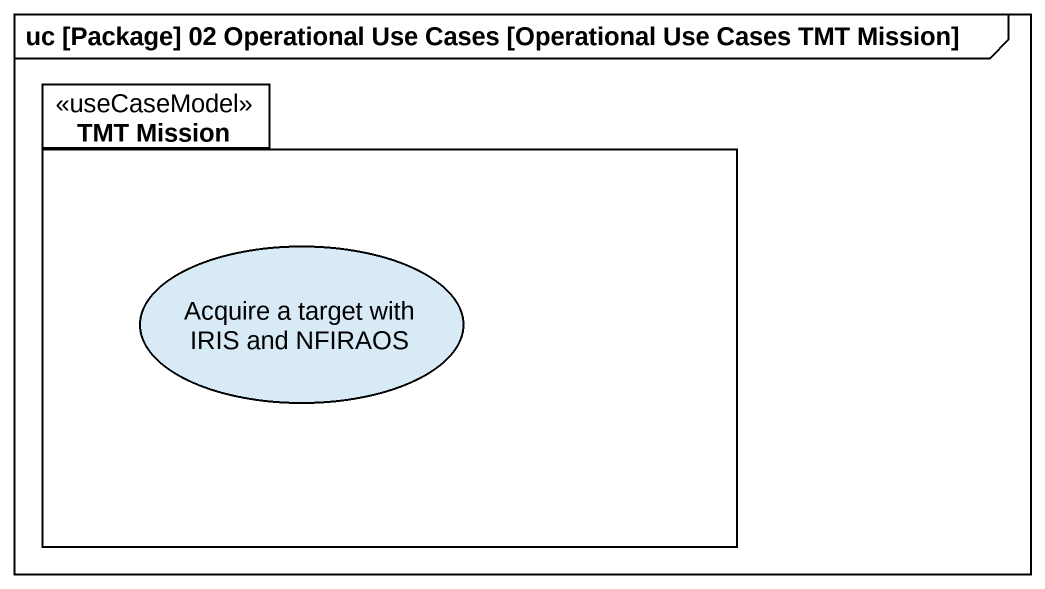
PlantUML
@startuml
mainframe uc [Package] 02 Operational Use Cases [Operational Use Cases TMT Mission]
package "TMT Mission" as TMT_Mission <<useCaseModel>> {
  usecase "Acquire a target with IRIS and NFIRAOS" as Acquire_a_target_with_IRIS
}
@enduml
